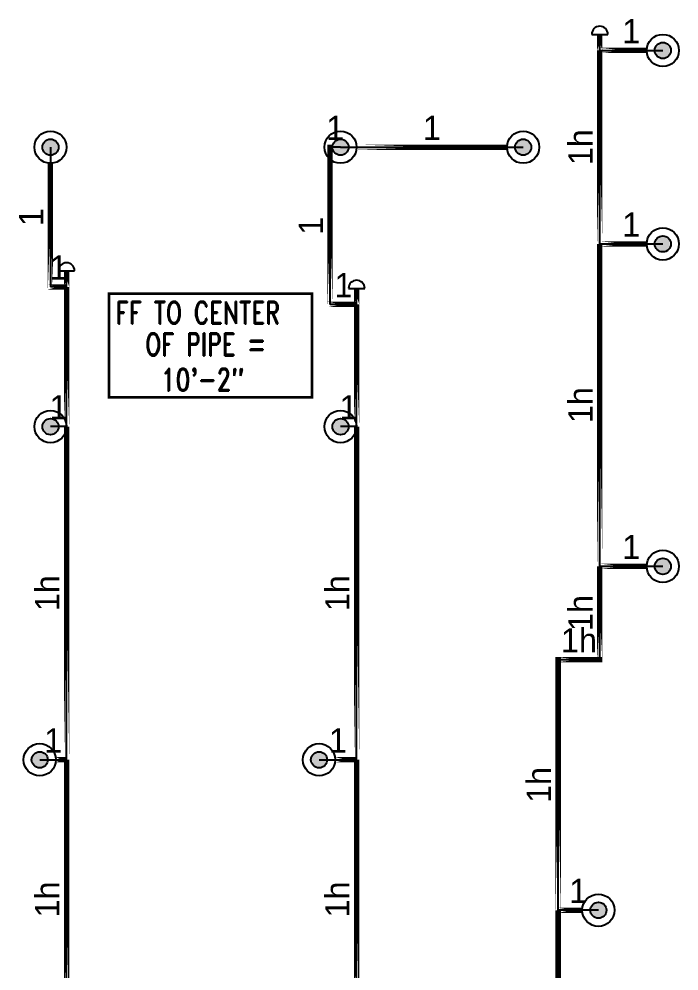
# Model space of a CAD drawing. Header units: inches. Extents: x -3368 to 19, y 7 to 1465.
# Drawn here: x -975.7 to -730, y 601.1 to 955.4 of the extents above; entities that cross this region are included whole.
import ezdxf
from ezdxf.enums import TextEntityAlignment as Align

# ---------------------------------------------------------------- set-up
doc = ezdxf.new("R2010")
doc.units = ezdxf.units.IN
doc.header["$MEASUREMENT"] = 0
for name, color, linetype in [('Coordination', 1, 'Continuous'), ('headdn', 7, 'Continuous'), ('PIPEBL', 4, 'Continuous'), ('PIPESPC', 7, 'Continuous'), ('spk-cap', 7, 'Continuous'), ('TIDYPIPE', 7, 'Continuous')]:
    doc.layers.add(name, color=color, linetype=linetype)
doc.styles.add('PDA1', font='ROMAND', dxfattribs={"width": 0.755})
doc.styles.add('PIPE', font='PIPE.SHX')

# ---------------------------------------------------------------- blocks, each defined once
blk = doc.blocks.new('dpend1')
for radius in [6, 3]:
    blk.add_circle((0, 0), radius)
for points in [[(0.01, 2.97), (-2.53, -1.59), (-2.62, 1.36)], [(0.01, 2.97), (-2.49, -1.59), (2.52, -1.59)], [(2.52, -1.59), (0.01, 2.97), (2.6, 1.47)], [(2.52, -1.59), (-2.53, -1.59), (0.01, -2.98)]]:
    blk.add_solid(points)
blk = doc.blocks.new('CAP')
blk.add_line((0, 3), (0, -3))
blk.add_arc((0, 0), 3, 270, 90)
blk = doc.blocks.new('PIPESPC')
at = {"layer": 'PIPESPC', "style": 'PIPE', "width": 0.9}
blk.add_attdef('SIZE', text='', height=9, dxfattribs=at).set_placement((0, 4.02), align=Align.CENTER)
at = {"layer": 'PIPESPC', "style": 'PIPE', "flags": 1}
blk.add_attdef('SCHED', (25.3, 3.89), '', height=9, dxfattribs=at)

msp = doc.modelspace()

# ---------------------------------------------------------------- linework, layer by layer
at = {"layer": 'Coordination', "color": 1, "const_width": 1}
msp.add_lwpolyline([(-942.24, 853.17), (-942.24, 814.68), (-866.67, 814.68), (-866.67, 853.17), (-942.24, 853.17)], dxfattribs=at)
at = {"layer": 'PIPEBL', "color": 1}
for p, q in [((-759.48, 943.74), (-759.48, 949.74)), ((-759.48, 871.74), (-759.48, 943.74)), ((-759.48, 943.74), (-736, 943.74)), ((-964, 907.74), (-964, 855.74)), ((-859.89, 849.2), (-859.89, 907.74)), ((-856, 907.74), (-859.89, 907.74)), ((-856, 907.74), (-788, 907.74)), ((-759.48, 751.74), (-759.48, 871.74)), ((-759.48, 871.74), (-736, 871.74)), ((-958, 855.74), (-958, 861.74)), ((-958, 855.74), (-964, 855.74)), ((-958, 803.74), (-958, 855.74)), ((-850, 849.2), (-850, 855.2)), ((-850, 849.2), (-859.89, 849.2)), ((-850, 803.74), (-850, 849.2)), ((-958, 803.74), (-964, 803.74)), ((-958, 679.74), (-958, 803.74)), ((-850, 803.74), (-856, 803.74)), ((-850, 679.74), (-850, 803.74)), ((-759.48, 717), (-759.48, 751.74)), ((-759.48, 751.74), (-736, 751.74)), ((-774.97, 623.74), (-774.97, 717)), ((-774.97, 717), (-759.48, 717)), ((-968, 679.74), (-958, 679.74)), ((-958, 575.74), (-958, 679.74)), ((-864, 679.74), (-850, 679.74)), ((-850, 575.74), (-850, 679.74)), ((-774.97, 547.74), (-774.97, 623.74)), ((-760, 623.74), (-774.97, 623.74))]:
    msp.add_line(p, q, dxfattribs=at)
at = {"layer": 'TIDYPIPE', "color": 1, "const_width": 2}
for points in [[(-759.48, 943.74), (-759.48, 949.74)], [(-759.48, 943.74), (-742, 943.74)], [(-759.48, 871.74), (-759.48, 943.74)], [(-859.89, 848.2), (-859.89, 908.74)], [(-850, 907.74), (-794, 907.74)], [(-964, 854.74), (-964, 901.74)], [(-759.48, 871.74), (-742, 871.74)], [(-759.48, 751.74), (-759.48, 871.74)], [(-958, 855.74), (-958, 861.74)], [(-965, 855.74), (-958, 855.74)], [(-958, 803.74), (-958, 855.74)], [(-850, 849.2), (-850, 855.2)], [(-860.89, 849.2), (-850, 849.2)], [(-850, 803.74), (-850, 849.2)], [(-958, 679.74), (-958, 803.74)], [(-850, 679.74), (-850, 803.74)], [(-759.48, 751.74), (-742, 751.74)], [(-759.48, 716), (-759.48, 751.74)], [(-775.97, 717), (-758.48, 717)], [(-774.97, 623.74), (-774.97, 718)], [(-962, 679.74), (-958, 679.74)], [(-958, 575.74), (-958, 679.74)], [(-858, 679.74), (-850, 679.74)], [(-850, 575.74), (-850, 679.74)], [(-774.97, 623.74), (-766, 623.74)], [(-774.97, 547.74), (-774.97, 623.74)]]:
    msp.add_lwpolyline(points, close=True, dxfattribs=at)

# ---------------------------------------------------------------- block references
at = {"layer": 'headdn', "color": 1}
for p in [(-736, 943.74), (-964, 907.74), (-856, 907.74), (-788, 907.74), (-736, 871.74), (-964, 803.74), (-856, 803.74), (-736, 751.74), (-968, 679.74), (-864, 679.74), (-760, 623.74)]:
    msp.add_blockref('dpend1', p, dxfattribs=at)
at = {"layer": 'PIPESPC', "color": 1}
ref = msp.add_blockref('PIPESPC', (-747.74, 943.74), dxfattribs=at)
ref.add_attrib('SIZE', '1', dxfattribs={"color": 0, "height": 9, "style": 'PIPE'}).set_placement((-747.74, 943.74), align=Align.BOTTOM_CENTER)
ref = msp.add_blockref('PIPESPC', (-857.94, 907.74), dxfattribs=at)
ref.add_attrib('SIZE', '1', dxfattribs={"color": 0, "height": 9, "style": 'PIPE'}).set_placement((-857.94, 907.74), align=Align.BOTTOM_CENTER)
ref = msp.add_blockref('PIPESPC', (-822, 907.74), dxfattribs=at)
ref.add_attrib('SIZE', '1', dxfattribs={"color": 0, "height": 9, "style": 'PIPE'}).set_placement((-822, 907.74), align=Align.BOTTOM_CENTER)
ref = msp.add_blockref('PIPESPC', (-759.48, 907.74), dxfattribs=dict(at, rotation=89.99999999999928))
ref.add_attrib('SIZE', '1h', dxfattribs={"color": 0, "height": 9, "rotation": 90, "style": 'PIPE'}).set_placement((-759.48, 907.74), align=Align.BOTTOM_CENTER)
ref = msp.add_blockref('PIPESPC', (-964, 881.74), dxfattribs=dict(at, rotation=90))
ref.add_attrib('SIZE', '1', dxfattribs={"color": 0, "height": 9, "rotation": 90, "style": 'PIPE'}).set_placement((-964, 881.74), align=Align.BOTTOM_CENTER)
ref = msp.add_blockref('PIPESPC', (-747.74, 871.74), dxfattribs=at)
ref.add_attrib('SIZE', '1', dxfattribs={"color": 0, "height": 9, "style": 'PIPE'}).set_placement((-747.74, 871.74), align=Align.BOTTOM_CENTER)
ref = msp.add_blockref('PIPESPC', (-859.89, 878.47), dxfattribs=dict(at, rotation=90))
ref.add_attrib('SIZE', '1', dxfattribs={"color": 0, "height": 9, "rotation": 90, "style": 'PIPE'}).set_placement((-859.89, 878.47), align=Align.BOTTOM_CENTER)
ref = msp.add_blockref('PIPESPC', (-961, 855.74), dxfattribs=at)
ref.add_attrib('SIZE', '1', dxfattribs={"color": 0, "height": 9, "style": 'PIPE'}).set_placement((-961, 855.74), align=Align.BOTTOM_CENTER)
ref = msp.add_blockref('PIPESPC', (-854.94, 849.2), dxfattribs=at)
ref.add_attrib('SIZE', '1', dxfattribs={"color": 0, "height": 9, "style": 'PIPE'}).set_placement((-854.94, 849.2), align=Align.BOTTOM_CENTER)
ref = msp.add_blockref('PIPESPC', (-961, 803.74), dxfattribs=at)
ref.add_attrib('SIZE', '1', dxfattribs={"color": 0, "height": 9, "style": 'PIPE'}).set_placement((-961, 803.74), align=Align.BOTTOM_CENTER)
ref = msp.add_blockref('PIPESPC', (-853, 803.74), dxfattribs=at)
ref.add_attrib('SIZE', '1', dxfattribs={"color": 0, "height": 9, "style": 'PIPE'}).set_placement((-853, 803.74), align=Align.BOTTOM_CENTER)
ref = msp.add_blockref('PIPESPC', (-759.48, 811.74), dxfattribs=dict(at, rotation=90.00000000000087))
ref.add_attrib('SIZE', '1h', dxfattribs={"color": 0, "height": 9, "rotation": 90, "style": 'PIPE'}).set_placement((-759.48, 811.74), align=Align.BOTTOM_CENTER)
ref = msp.add_blockref('PIPESPC', (-747.74, 751.74), dxfattribs=at)
ref.add_attrib('SIZE', '1', dxfattribs={"color": 0, "height": 9, "style": 'PIPE'}).set_placement((-747.74, 751.74), align=Align.BOTTOM_CENTER)
ref = msp.add_blockref('PIPESPC', (-958, 741.74), dxfattribs=dict(at, rotation=90))
ref.add_attrib('SIZE', '1h', dxfattribs={"color": 0, "height": 9, "rotation": 90, "style": 'PIPE'}).set_placement((-958, 741.74), align=Align.BOTTOM_CENTER)
ref = msp.add_blockref('PIPESPC', (-850, 741.74), dxfattribs=dict(at, rotation=89.99999999999959))
ref.add_attrib('SIZE', '1h', dxfattribs={"color": 0, "height": 9, "rotation": 90, "style": 'PIPE'}).set_placement((-850, 741.74), align=Align.BOTTOM_CENTER)
ref = msp.add_blockref('PIPESPC', (-759.48, 734.37), dxfattribs=dict(at, rotation=89.9999999999985))
ref.add_attrib('SIZE', '1h', dxfattribs={"color": 0, "height": 9, "rotation": 90, "style": 'PIPE'}).set_placement((-759.48, 734.37), align=Align.BOTTOM_CENTER)
ref = msp.add_blockref('PIPESPC', (-767.22, 717), dxfattribs=at)
ref.add_attrib('SIZE', '1h', dxfattribs={"color": 0, "height": 9, "style": 'PIPE'}).set_placement((-767.22, 717), align=Align.BOTTOM_CENTER)
ref = msp.add_blockref('PIPESPC', (-963, 679.74), dxfattribs=at)
ref.add_attrib('SIZE', '1', dxfattribs={"color": 0, "height": 9, "style": 'PIPE'}).set_placement((-963, 679.74), align=Align.BOTTOM_CENTER)
ref = msp.add_blockref('PIPESPC', (-857, 679.74), dxfattribs=at)
ref.add_attrib('SIZE', '1', dxfattribs={"color": 0, "height": 9, "style": 'PIPE'}).set_placement((-857, 679.74), align=Align.BOTTOM_CENTER)
ref = msp.add_blockref('PIPESPC', (-774.97, 670.37), dxfattribs=dict(at, rotation=90))
ref.add_attrib('SIZE', '1h', dxfattribs={"color": 0, "height": 9, "rotation": 90, "style": 'PIPE'}).set_placement((-774.97, 670.37), align=Align.BOTTOM_CENTER)
ref = msp.add_blockref('PIPESPC', (-767.48, 623.74), dxfattribs=at)
ref.add_attrib('SIZE', '1', dxfattribs={"color": 0, "height": 9, "style": 'PIPE'}).set_placement((-767.48, 623.74), align=Align.BOTTOM_CENTER)
ref = msp.add_blockref('PIPESPC', (-958, 627.74), dxfattribs=dict(at, rotation=90))
ref.add_attrib('SIZE', '1h', dxfattribs={"color": 0, "height": 9, "rotation": 90, "style": 'PIPE'}).set_placement((-958, 627.74), align=Align.BOTTOM_CENTER)
ref = msp.add_blockref('PIPESPC', (-850, 627.74), dxfattribs=dict(at, rotation=90))
ref.add_attrib('SIZE', '1h', dxfattribs={"color": 0, "height": 9, "rotation": 90, "style": 'PIPE'}).set_placement((-850, 627.74), align=Align.BOTTOM_CENTER)
at = {"layer": 'spk-cap', "color": 1}
for p, rotation in [((-759.48, 949.74), 90.00000000002701), ((-958, 861.74), 90.00000000002773), ((-850, 855.2), 90.00000000002773)]:
    msp.add_blockref('CAP', p, dxfattribs=dict(at, rotation=rotation))

# ---------------------------------------------------------------- texts
at = {"layer": 'Coordination', "color": 1, "style": 'PDA1', "width": 0.755}
for s, p in [('FF TO CENTER', (-939.73, 841.94)), ('OF PIPE = ', (-928.72, 830.14)), ('10\'-2"', (-922.81, 817))]:
    msp.add_text(s, height=8.4, dxfattribs=at).set_placement(p)

doc.saveas('drawing.dxf')
